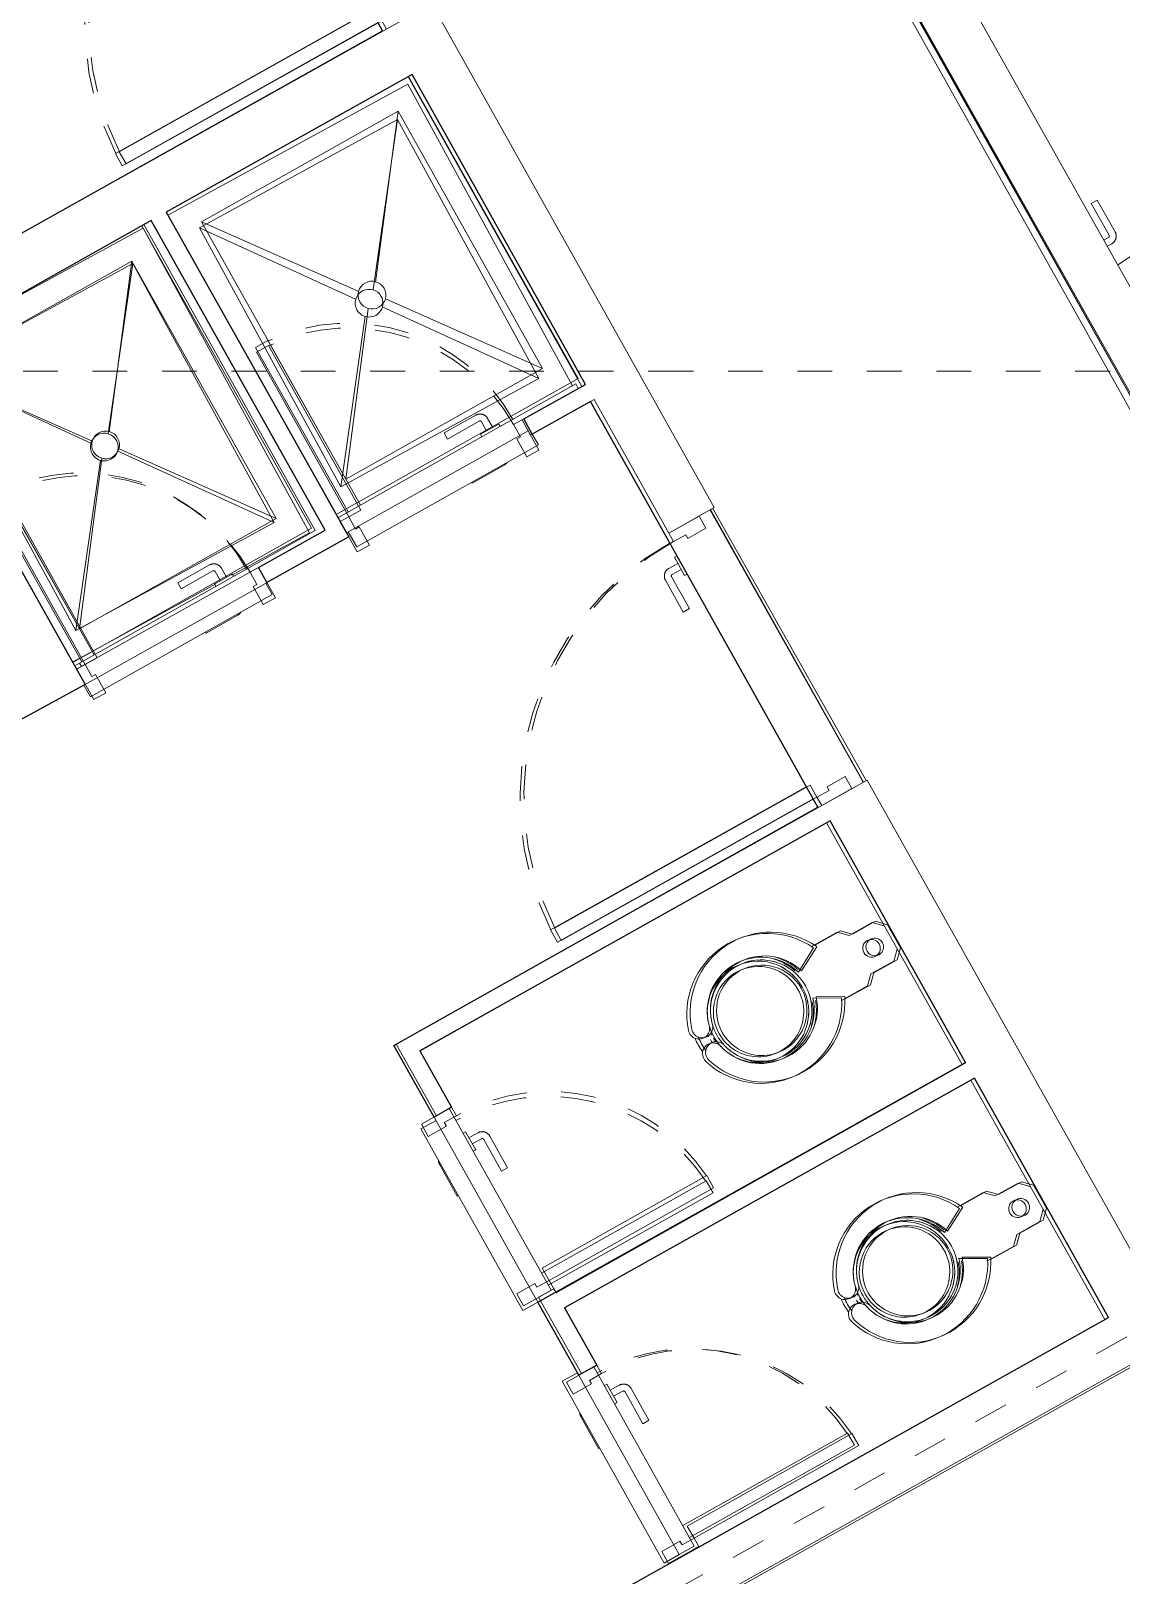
# Model space of a CAD drawing. Header units: metres. Extents: x -10 to 246, y 16 to 113.
# Drawn here: x 4.876 to 8.016, y 52.374 to 56.822 of the extents above; entities that cross this region are included whole.
import ezdxf

# ---------------------------------------------------------------- set-up
doc = ezdxf.new("R2010")
doc.units = ezdxf.units.M
doc.linetypes.add('LineaDiscontinua-1_5mm', pattern=[0.003, 0.0015, -0.0015])
doc.linetypes.add('LíneaDeRejilla', pattern=[0.021, 0.012, -0.003, 0.003, -0.003])
for name, color, linetype, lineweight in [('A-DETL-3', 151, 'Continuous', 5), ('A-MURO', 113, 'Continuous', 9), ('A-PUER', 31, 'Continuous', 5), ('A-PUER-MARC', 31, 'Continuous', 5), ('A-WALL', 113, 'Continuous', 18), ('H-HID-APAR', 6, 'Continuous', 5), ('S-REJI', 1, 'Continuous', 5)]:
    doc.layers.add(name, color=color, linetype=linetype, lineweight=lineweight)
doc.layers.add('AREAS LIBRES', color=1, linetype='Continuous')

# ---------------------------------------------------------------- blocks, each defined once
blk = doc.blocks.new('Puerta-Batiente-ConVentanaSuperior - 900x2200-HojaConDilataciones_3_-1594236-Nivel 2')
at = {"layer": 'A-PUER'}
for p, q in [((-0.382, 0.919), (-0.422, 0.919)), ((-0.422, 0.919), (-0.422, 0.075)), ((-0.382, 0.075), (-0.382, 0.919))]:
    blk.add_line(p, q, dxfattribs=at)
at = {"layer": 'A-PUER', "linetype": 'LineaDiscontinua-1_5mm'}
blk.add_arc((-0.422, 0.075), 0.844, 360, 87.2835, dxfattribs=at)
blk = doc.blocks.new('Manija-Horizontal-SinCerradura - 120-1587943-Nivel 2')
at = {"layer": 'A-PUER'}
for p, q in [((0.12, 0), (0.12, -0.008)), ((0.18, -0.008), (0.18, 0)), ((0.12, -0.008), (0.124, -0.008)), ((0.18, -0.008), (0.12, -0.008)), ((0.14, -0.0082), (0.14, -0.038)), ((0.16, -0.038), (0.16, -0.008)), ((0.27, -0.043), (0.165, -0.043)), ((0.176, -0.008), (0.18, -0.008)), ((0.27, -0.043), (0.27, -0.063)), ((0.165, -0.063), (0.27, -0.063))]:
    blk.add_line(p, q, dxfattribs=at)
at = {"layer": 'A-PUER', "flags": 128}
for points in [[(0.14, -0.038), (0.14, -0.039), (0.1401, -0.04), (0.1402, -0.041), (0.1403, -0.042), (0.1405, -0.043), (0.1407, -0.0439), (0.141, -0.0449), (0.1413, -0.0459), (0.1416, -0.0468), (0.142, -0.0477), (0.1424, -0.0486), (0.1428, -0.0495), (0.1433, -0.0504), (0.1438, -0.0513), (0.1444, -0.0521), (0.1449, -0.0529), (0.1456, -0.0537), (0.1462, -0.0545), (0.1469, -0.0552), (0.1476, -0.0559), (0.1483, -0.0566), (0.1491, -0.0573), (0.1499, -0.0579), (0.1507, -0.0585), (0.1515, -0.059), (0.1523, -0.0596), (0.1532, -0.06), (0.1541, -0.0605), (0.155, -0.0609), (0.1559, -0.0613), (0.1569, -0.0616), (0.1578, -0.062), (0.1588, -0.0622), (0.1598, -0.0624), (0.1608, -0.0626), (0.1617, -0.0628), (0.1627, -0.0629), (0.1637, -0.063), (0.1647, -0.063), (0.165, -0.063)], [(0.165, -0.043), (0.1648, -0.043), (0.1646, -0.043), (0.1644, -0.043), (0.1642, -0.0429), (0.164, -0.0429), (0.1638, -0.0429), (0.1636, -0.0428), (0.1634, -0.0427), (0.1632, -0.0427), (0.1631, -0.0426), (0.1629, -0.0425), (0.1627, -0.0424), (0.1625, -0.0423), (0.1623, -0.0422), (0.1622, -0.0421), (0.162, -0.042), (0.1619, -0.0419), (0.1617, -0.0418), (0.1616, -0.0416), (0.1614, -0.0415), (0.1613, -0.0413), (0.1611, -0.0412), (0.161, -0.041), (0.1609, -0.0409), (0.1608, -0.0407), (0.1607, -0.0405), (0.1606, -0.0404), (0.1605, -0.0402), (0.1604, -0.04), (0.1603, -0.0398), (0.1603, -0.0396), (0.1602, -0.0394), (0.1602, -0.0392), (0.1601, -0.039), (0.1601, -0.0388), (0.16, -0.0387), (0.16, -0.0385), (0.16, -0.0383), (0.16, -0.0381), (0.16, -0.038)]]:
    blk.add_lwpolyline(points, dxfattribs=at)
blk = doc.blocks.new('Puerta-Batiente-ConVentanaSuperior - 900x2200-HojaConDilataciones_3_-V33-Nivel 2')
at = {"layer": 'A-PUER'}
for p, q in [((-0.382, 0.919), (-0.422, 0.919)), ((-0.422, 0.919), (-0.422, 0.0967)), ((-0.382, 0.0967), (-0.382, 0.919))]:
    blk.add_line(p, q, dxfattribs=at)
at = {"layer": 'A-PUER', "linetype": 'LineaDiscontinua-1_5mm'}
blk.add_arc((-0.422, 0.075), 0.844, 1.5805, 87.2835, dxfattribs=at)
blk = doc.blocks.new('Manija-Horizontal-SinCerradura - 120-V34-Nivel 2')
at = {"layer": 'A-PUER'}
for p, q in [((0.14, -0.023), (0.14, -0.038)), ((0.16, -0.038), (0.16, -0.023)), ((0.27, -0.043), (0.165, -0.043)), ((0.27, -0.043), (0.27, -0.063)), ((0.165, -0.063), (0.27, -0.063))]:
    blk.add_line(p, q, dxfattribs=at)
at = {"layer": 'A-PUER', "flags": 128}
for points in [[(0.14, -0.038), (0.14, -0.039), (0.1401, -0.04), (0.1402, -0.041), (0.1403, -0.042), (0.1405, -0.043), (0.1407, -0.0439), (0.141, -0.0449), (0.1413, -0.0459), (0.1416, -0.0468), (0.142, -0.0477), (0.1424, -0.0486), (0.1428, -0.0495), (0.1433, -0.0504), (0.1438, -0.0513), (0.1444, -0.0521), (0.1449, -0.0529), (0.1456, -0.0537), (0.1462, -0.0545), (0.1469, -0.0552), (0.1476, -0.0559), (0.1483, -0.0566), (0.1491, -0.0573), (0.1499, -0.0579), (0.1507, -0.0585), (0.1515, -0.059), (0.1523, -0.0596), (0.1532, -0.06), (0.1541, -0.0605), (0.155, -0.0609), (0.1559, -0.0613), (0.1569, -0.0616), (0.1578, -0.062), (0.1588, -0.0622), (0.1598, -0.0624), (0.1608, -0.0626), (0.1617, -0.0628), (0.1627, -0.0629), (0.1637, -0.063), (0.1647, -0.063), (0.165, -0.063)], [(0.165, -0.043), (0.1648, -0.043), (0.1646, -0.043), (0.1644, -0.043), (0.1642, -0.0429), (0.164, -0.0429), (0.1638, -0.0429), (0.1636, -0.0428), (0.1634, -0.0427), (0.1632, -0.0427), (0.1631, -0.0426), (0.1629, -0.0425), (0.1627, -0.0424), (0.1625, -0.0423), (0.1623, -0.0422), (0.1622, -0.0421), (0.162, -0.042), (0.1619, -0.0419), (0.1617, -0.0418), (0.1616, -0.0416), (0.1614, -0.0415), (0.1613, -0.0413), (0.1611, -0.0412), (0.161, -0.041), (0.1609, -0.0409), (0.1608, -0.0407), (0.1607, -0.0405), (0.1606, -0.0404), (0.1605, -0.0402), (0.1604, -0.04), (0.1603, -0.0398), (0.1603, -0.0396), (0.1602, -0.0394), (0.1602, -0.0392), (0.1601, -0.039), (0.1601, -0.0388), (0.16, -0.0387), (0.16, -0.0385), (0.16, -0.0383), (0.16, -0.0381), (0.16, -0.038)]]:
    blk.add_lwpolyline(points, dxfattribs=at)
blk = doc.blocks.new('M_Shower Stall-2D - M_Shower Stall-2D 80_100-V37-Nivel 2')
at = {"layer": 'H-HID-APAR'}
for p, q in [((0.1058, 1), (0.8, 1)), ((0.8, 1), (0.8, 0)), ((0.075, 0.925), (0.3711, 0.5289)), ((0.075, 0.075), (0.075, 0.925)), ((0.075, 0.925), (0.725, 0.925)), ((0.725, 0.925), (0.4289, 0.5289)), ((0.725, 0.925), (0.725, 0.075)), ((0.3724, 0.4724), (0.075, 0.075)), ((0.4276, 0.4724), (0.725, 0.075)), ((0.725, 0.075), (0.075, 0.075)), ((0.4932, 0), (0.0231, 0)), ((0.8, 0), (0.5452, 0))]:
    blk.add_line(p, q, dxfattribs=at)
for start, end in [(360, 180), (180, 360)]:
    blk.add_arc((0.4, 0.5), 0.04, start, end, dxfattribs=at)
blk = doc.blocks.new('M_Shower Stall-2D - M_Shower Stall-2D 80_100-V38-Nivel 2')
at = {"layer": 'H-HID-APAR'}
for p, q in [((0.0126, 1), (0.8, 1)), ((0.8, 1), (0.8, 0.0105)), ((0.075, 0.925), (0.3711, 0.5289)), ((0.075, 0.075), (0.075, 0.925)), ((0.075, 0.925), (0.725, 0.925)), ((0.725, 0.925), (0.4289, 0.5289)), ((0.725, 0.925), (0.725, 0.075)), ((0.3724, 0.4724), (0.075, 0.075)), ((0.4276, 0.4724), (0.725, 0.075)), ((0.725, 0.075), (0.075, 0.075))]:
    blk.add_line(p, q, dxfattribs=at)
for start, end in [(360, 180), (180, 360)]:
    blk.add_arc((0.4, 0.5), 0.04, start, end, dxfattribs=at)
blk = doc.blocks.new('Puerta-Batiente-HojaLisa - 600x1_400-V41-Nivel 2')
at = {"layer": 'A-PUER'}
for p, q in [((-0.232, 0.569), (-0.272, 0.569)), ((-0.272, 0.569), (-0.272, 0.025)), ((-0.232, 0.025), (-0.232, 0.569))]:
    blk.add_line(p, q, dxfattribs=at)
at = {"layer": 'A-PUER', "linetype": 'LineaDiscontinua-1_5mm'}
blk.add_arc((-0.272, 0.025), 0.544, 360, 85.7833, dxfattribs=at)
at = {"layer": 'A-PUER-MARC'}
for p, q in [((-0.296, 0.025), (-0.28, 0.025)), ((-0.3, -0.075), (-0.3, -0.0362)), ((0.3, -0.0375), (0.3, -0.075)), ((0.3, -0.075), (-0.3, -0.075))]:
    blk.add_line(p, q, dxfattribs=at)
blk = doc.blocks.new('Manija-Horizontal-SinCerradura - 120-1041476-Nivel 2')
at = {"layer": 'A-PUER'}
for p, q in [((0.12, 0), (0.12, -0.008)), ((0.18, -0.008), (0.18, 0)), ((0.12, -0.008), (0.124, -0.008)), ((0.18, -0.008), (0.12, -0.008)), ((0.14, -0.008), (0.14, -0.038)), ((0.16, -0.038), (0.16, -0.008)), ((0.27, -0.043), (0.165, -0.043)), ((0.176, -0.008), (0.18, -0.008)), ((0.27, -0.043), (0.27, -0.063)), ((0.165, -0.063), (0.27, -0.063))]:
    blk.add_line(p, q, dxfattribs=at)
at = {"layer": 'A-PUER', "flags": 128}
for points in [[(0.14, -0.038), (0.14, -0.039), (0.1401, -0.04), (0.1402, -0.041), (0.1403, -0.042), (0.1405, -0.043), (0.1407, -0.0439), (0.141, -0.0449), (0.1413, -0.0459), (0.1416, -0.0468), (0.142, -0.0477), (0.1424, -0.0486), (0.1428, -0.0495), (0.1433, -0.0504), (0.1438, -0.0513), (0.1444, -0.0521), (0.1449, -0.0529), (0.1456, -0.0537), (0.1462, -0.0545), (0.1469, -0.0552), (0.1476, -0.0559), (0.1483, -0.0566), (0.1491, -0.0573), (0.1499, -0.0579), (0.1507, -0.0585), (0.1515, -0.059), (0.1523, -0.0596), (0.1532, -0.06), (0.1541, -0.0605), (0.155, -0.0609), (0.1559, -0.0613), (0.1569, -0.0616), (0.1578, -0.062), (0.1588, -0.0622), (0.1598, -0.0624), (0.1608, -0.0626), (0.1617, -0.0628), (0.1627, -0.0629), (0.1637, -0.063), (0.1647, -0.063), (0.165, -0.063)], [(0.165, -0.043), (0.1648, -0.043), (0.1646, -0.043), (0.1644, -0.043), (0.1642, -0.0429), (0.164, -0.0429), (0.1638, -0.0429), (0.1636, -0.0428), (0.1634, -0.0427), (0.1632, -0.0427), (0.1631, -0.0426), (0.1629, -0.0425), (0.1627, -0.0424), (0.1625, -0.0423), (0.1623, -0.0422), (0.1622, -0.0421), (0.162, -0.042), (0.1619, -0.0419), (0.1617, -0.0418), (0.1616, -0.0416), (0.1614, -0.0415), (0.1613, -0.0413), (0.1611, -0.0412), (0.161, -0.041), (0.1609, -0.0409), (0.1608, -0.0407), (0.1607, -0.0405), (0.1606, -0.0404), (0.1605, -0.0402), (0.1604, -0.04), (0.1603, -0.0398), (0.1603, -0.0396), (0.1602, -0.0394), (0.1602, -0.0392), (0.1601, -0.039), (0.1601, -0.0388), (0.16, -0.0387), (0.16, -0.0385), (0.16, -0.0383), (0.16, -0.0381), (0.16, -0.038)]]:
    blk.add_lwpolyline(points, dxfattribs=at)
blk = doc.blocks.new('Manija-Horizontal-SinCerradura - 120-V15-Nivel 2')
at = {"layer": 'A-PUER'}
for q in [(0.165, 0.063), (0.27, 0.0601)]:
    blk.add_line((0.27, 0.063), q, dxfattribs=at)
at = {"layer": 'A-PUER', "flags": 128}
blk.add_lwpolyline([(0.165, 0.063), (0.164, 0.063), (0.163, 0.0629), (0.162, 0.0628), (0.161, 0.0627), (0.16, 0.0625), (0.1591, 0.0623), (0.1581, 0.062), (0.1571, 0.0617), (0.1562, 0.0614), (0.1553, 0.061), (0.1544, 0.0606), (0.1535, 0.0602)], dxfattribs=at)
blk = doc.blocks.new('Puerta-Batiente-HojaLisa - 600x1_400-V42-Nivel 2')
at = {"layer": 'A-PUER'}
for p, q in [((-0.232, 0.569), (-0.272, 0.569)), ((-0.272, 0.569), (-0.272, 0.025)), ((-0.232, 0.025), (-0.232, 0.569))]:
    blk.add_line(p, q, dxfattribs=at)
at = {"layer": 'A-PUER', "linetype": 'LineaDiscontinua-1_5mm'}
blk.add_arc((-0.272, 0.025), 0.544, 360, 85.7833, dxfattribs=at)
at = {"layer": 'A-PUER-MARC'}
for p, q in [((-0.3, -0.075), (-0.3, -0.025)), ((0.3, -0.0394), (0.3, -0.075)), ((0.3, -0.075), (-0.3, -0.075))]:
    blk.add_line(p, q, dxfattribs=at)
blk = doc.blocks.new('Puerta-Batiente-HojaLisa - 600x1_400-V43-Nivel 2')
at = {"layer": 'A-PUER'}
for p, q in [((-0.272, -0.569), (-0.272, -0.025)), ((-0.232, -0.025), (-0.232, -0.569)), ((-0.232, -0.569), (-0.272, -0.569))]:
    blk.add_line(p, q, dxfattribs=at)
at = {"layer": 'A-PUER', "linetype": 'LineaDiscontinua-1_5mm'}
blk.add_arc((-0.272, -0.025), 0.544, 274.2167, 0, dxfattribs=at)
at = {"layer": 'A-PUER-MARC'}
for p, q in [((-0.3, 0.025), (-0.3, 0.075)), ((-0.3, 0.075), (0.3, 0.075)), ((0.3, 0.075), (0.3, 0.025))]:
    blk.add_line(p, q, dxfattribs=at)
blk = doc.blocks.new('Manija-Horizontal-SinCerradura - 120-1041475-Nivel 2')
at = {"layer": 'A-PUER'}
for p, q in [((0.27, 0.063), (0.165, 0.063)), ((0.27, 0.063), (0.27, 0.043)), ((0.12, 0.008), (0.12, 0)), ((0.12, 0.008), (0.18, 0.008)), ((0.124, 0.008), (0.12, 0.008)), ((0.14, 0.038), (0.14, 0.008)), ((0.16, 0.008), (0.16, 0.038)), ((0.165, 0.043), (0.27, 0.043)), ((0.18, 0.008), (0.176, 0.008)), ((0.18, 0), (0.18, 0.008))]:
    blk.add_line(p, q, dxfattribs=at)
at = {"layer": 'A-PUER', "flags": 128}
for points in [[(0.165, 0.063), (0.164, 0.063), (0.163, 0.0629), (0.162, 0.0628), (0.161, 0.0627), (0.16, 0.0625), (0.1591, 0.0623), (0.1581, 0.062), (0.1571, 0.0617), (0.1562, 0.0614), (0.1553, 0.061), (0.1544, 0.0606), (0.1535, 0.0602), (0.1526, 0.0597), (0.1517, 0.0592), (0.1509, 0.0586), (0.1501, 0.0581), (0.1493, 0.0574), (0.1485, 0.0568), (0.1478, 0.0561), (0.1471, 0.0554), (0.1464, 0.0547), (0.1457, 0.0539), (0.1451, 0.0531), (0.1445, 0.0523), (0.144, 0.0515), (0.1434, 0.0507), (0.143, 0.0498), (0.1425, 0.0489), (0.1421, 0.048), (0.1417, 0.0471), (0.1414, 0.0461), (0.141, 0.0452), (0.1408, 0.0442), (0.1406, 0.0432), (0.1404, 0.0422), (0.1402, 0.0413), (0.1401, 0.0403), (0.14, 0.0393), (0.14, 0.0383), (0.14, 0.038)], [(0.16, 0.038), (0.16, 0.0382), (0.16, 0.0384), (0.16, 0.0386), (0.1601, 0.0388), (0.1601, 0.039), (0.1601, 0.0392), (0.1602, 0.0394), (0.1603, 0.0396), (0.1603, 0.0398), (0.1604, 0.0399), (0.1605, 0.0401), (0.1606, 0.0403), (0.1607, 0.0405), (0.1608, 0.0407), (0.1609, 0.0408), (0.161, 0.041), (0.1611, 0.0411), (0.1612, 0.0413), (0.1614, 0.0414), (0.1615, 0.0416), (0.1617, 0.0417), (0.1618, 0.0419), (0.162, 0.042), (0.1621, 0.0421), (0.1623, 0.0422), (0.1625, 0.0423), (0.1626, 0.0424), (0.1628, 0.0425), (0.163, 0.0426), (0.1632, 0.0427), (0.1634, 0.0427), (0.1636, 0.0428), (0.1638, 0.0428), (0.164, 0.0429), (0.1642, 0.0429), (0.1643, 0.043), (0.1645, 0.043), (0.1647, 0.043), (0.1649, 0.043), (0.165, 0.043)]]:
    blk.add_lwpolyline(points, dxfattribs=at)
blk = doc.blocks.new('Manija-Horizontal-SinCerradura - 120-V13-Nivel 2')
at = {"layer": 'A-PUER'}
for p in [(0.165, -0.063), (0.27, -0.0601)]:
    blk.add_line(p, (0.27, -0.063), dxfattribs=at)
at = {"layer": 'A-PUER', "flags": 128}
blk.add_lwpolyline([(0.1532, -0.06), (0.1541, -0.0605), (0.155, -0.0609), (0.1559, -0.0613), (0.1569, -0.0616), (0.1578, -0.062), (0.1588, -0.0622), (0.1598, -0.0624), (0.1608, -0.0626), (0.1617, -0.0628), (0.1627, -0.0629), (0.1637, -0.063), (0.1647, -0.063), (0.165, -0.063)], dxfattribs=at)
blk = doc.blocks.new('M_Water Closet - Flush Valve - Floor Mounted - Public - 6_1 Lpf-V46-Nivel 2')
at = {"layer": 'H-HID-APAR'}
for p, q in [((-0.0381, 0), (-0.0635, -0.0254)), ((-0.0635, -0.0254), (-0.0635, -0.1016)), ((0.0635, -0.0254), (0.0381, 0)), ((0.0635, -0.1016), (0.0635, -0.0254)), ((-0.0635, -0.1016), (-0.0889, -0.127)), ((-0.0889, -0.127), (-0.0889, -0.2127)), ((0.0889, -0.127), (0.0635, -0.1016)), ((0.0889, -0.2127), (0.0889, -0.127)), ((-0.0429, -0.281), (-0.0825, -0.2088)), ((0.0826, -0.2088), (0.0429, -0.281)), ((-0.0063, -0.5968), (-0.0127, -0.5964))]:
    blk.add_line(p, q, dxfattribs=at)
at = {"layer": 'H-HID-APAR', "flags": 128}
for points in [[(-0.1113, -0.3249), (-0.1072, -0.3211), (-0.1025, -0.3169), (-0.0975, -0.3129), (-0.0924, -0.3091), (-0.0872, -0.3055), (-0.0818, -0.3021), (-0.0763, -0.299), (-0.0707, -0.296), (-0.065, -0.2933), (-0.0591, -0.2908), (-0.0532, -0.2886), (-0.0508, -0.2877)], [(0.0508, -0.2877), (0.0568, -0.2899), (0.0627, -0.2923), (0.0684, -0.2949), (0.0741, -0.2978), (0.0797, -0.3008), (0.0851, -0.3041), (0.0904, -0.3076), (0.0955, -0.3114), (0.1005, -0.3153), (0.1054, -0.3194), (0.11, -0.3237)], [(0.0142, -0.5962), (0.0089, -0.5967), (0.0025, -0.5969)]]:
    blk.add_lwpolyline(points, dxfattribs=at)
at = {"layer": 'H-HID-APAR'}
for centre, radius, start, end in [((0, -0.0635), 0.0254, 360, 180), ((0, -0.0635), 0.0254, 180, 360), ((0.0187, -0.4177), 0.2322, 115.8609, 252.5741), ((-0.0187, -0.4177), 0.2322, 287.4259, 64.1391), ((0.0024, -0.4294), 0.1552, 106.9633, 257.0367), ((0, -0.4382), 0.146, 0, 180), ((0, -0.4366), 0.1302, 90, 270), ((0, -0.4382), 0.1461, 118.1189, 123.4335), ((0, -0.4382), 0.1461, 104.0429, 108.5788), ((0, -0.4366), 0.1302, 270, 90), ((-0.0024, -0.4294), 0.1552, 282.9633, 73.0367), ((0, -0.4382), 0.146, 71.4212, 75.9571), ((0, -0.4382), 0.146, 56.5665, 61.8811), ((0, -0.4382), 0.1461, 132.2685, 137.754), ((0, -0.4382), 0.146, 42.246, 47.7315), ((0, -0.4382), 0.1461, 161.4419, 165.9707), ((0, -0.4382), 0.1461, 146.5915, 151.9011), ((0, -0.4382), 0.1461, 28.0989, 33.4085), ((0, -0.4382), 0.1461, 14.0293, 18.5581), ((0, -0.4382), 0.1461, 180, 238.3584), ((0, -0.4382), 0.146, 301.6416, 0), ((0, -0.4382), 0.1461, 240.6149, 251.1591), ((0, -0.4382), 0.146, 288.8409, 299.3851), ((-0.0416, -0.61), 0.0307, 252.5741, 72.5741), ((0, -0.4382), 0.146, 255.8551, 284.1449), ((0.0416, -0.61), 0.0307, 107.4259, 287.4259), ((0, -0.4382), 0.1968, 263.5978, 275.7959)]:
    blk.add_arc(centre, radius, start, end, dxfattribs=at)
blk = doc.blocks.new('M_Water Closet - Flush Valve - Floor Mounted - Public - 6_1 Lpf-V17-Nivel 2')
at = {"layer": 'H-HID-APAR'}
for p, q in [((-0.0381, 0), (-0.0635, -0.0254)), ((-0.0635, -0.0254), (-0.0635, -0.1016)), ((0.0635, -0.0254), (0.0381, 0)), ((0.0635, -0.1016), (0.0635, -0.0254)), ((-0.0635, -0.1016), (-0.0889, -0.127)), ((-0.0889, -0.127), (-0.0889, -0.2127)), ((0.0889, -0.127), (0.0635, -0.1016)), ((0.0889, -0.2127), (0.0889, -0.127)), ((-0.0429, -0.281), (-0.0825, -0.2088)), ((0.0826, -0.2088), (0.0429, -0.281)), ((-0.0063, -0.5968), (-0.0127, -0.5964))]:
    blk.add_line(p, q, dxfattribs=at)
at = {"layer": 'H-HID-APAR', "flags": 128}
for points in [[(-0.1113, -0.3249), (-0.1072, -0.3211), (-0.1025, -0.3169), (-0.0975, -0.3129), (-0.0924, -0.3091), (-0.0872, -0.3055), (-0.0818, -0.3021), (-0.0763, -0.299), (-0.0707, -0.296), (-0.065, -0.2933), (-0.0591, -0.2908), (-0.0532, -0.2886), (-0.0508, -0.2877)], [(0.0508, -0.2877), (0.0568, -0.2899), (0.0627, -0.2923), (0.0684, -0.2949), (0.0741, -0.2978), (0.0797, -0.3008), (0.0851, -0.3041), (0.0904, -0.3076), (0.0955, -0.3114), (0.1005, -0.3153), (0.1054, -0.3194), (0.11, -0.3237)], [(0.0142, -0.5962), (0.0089, -0.5967), (0.0025, -0.5969)]]:
    blk.add_lwpolyline(points, dxfattribs=at)
at = {"layer": 'H-HID-APAR'}
for centre, radius, start, end in [((0, -0.0635), 0.0254, 360, 180), ((0, -0.0635), 0.0254, 180, 360), ((0.0187, -0.4177), 0.2322, 115.8609, 252.5741), ((-0.0187, -0.4177), 0.2322, 287.4259, 64.1391), ((0.0024, -0.4294), 0.1552, 106.9633, 257.0367), ((0, -0.4382), 0.146, 0, 180), ((0, -0.4366), 0.1302, 90, 270), ((0, -0.4382), 0.1461, 118.1189, 123.4335), ((0, -0.4382), 0.1461, 104.0429, 108.5788), ((0, -0.4366), 0.1302, 270, 90), ((-0.0024, -0.4294), 0.1552, 282.9633, 73.0367), ((0, -0.4382), 0.146, 71.4212, 75.9571), ((0, -0.4382), 0.146, 56.5665, 61.8811), ((0, -0.4382), 0.1461, 132.2685, 137.754), ((0, -0.4382), 0.146, 42.246, 47.7315), ((0, -0.4382), 0.1461, 161.4419, 165.9707), ((0, -0.4382), 0.1461, 146.5915, 151.9011), ((0, -0.4382), 0.146, 28.0989, 33.4085), ((0, -0.4382), 0.1461, 14.0293, 18.5581), ((0, -0.4382), 0.1461, 180, 238.3584), ((0, -0.4382), 0.146, 301.6416, 0), ((0, -0.4382), 0.1461, 240.6149, 251.1591), ((0, -0.4382), 0.146, 288.8409, 299.3851), ((-0.0416, -0.61), 0.0307, 252.5741, 72.5741), ((0, -0.4382), 0.146, 255.8551, 284.1449), ((0.0416, -0.61), 0.0307, 107.4259, 287.4259), ((0, -0.4382), 0.1968, 263.5978, 276.4022)]:
    blk.add_arc(centre, radius, start, end, dxfattribs=at)
blk = doc.blocks.new('Puerta-Batiente-HojaLisa - 900x2200-V81-Nivel 2')
at = {"layer": 'A-PUER'}
for p, q in [((-0.382, 0.919), (-0.422, 0.919)), ((-0.422, 0.919), (-0.422, 0.075)), ((-0.382, 0.075), (-0.382, 0.919)), ((-0.422, 0.075), (-0.382, 0.075))]:
    blk.add_line(p, q, dxfattribs=at)
at = {"layer": 'A-PUER', "linetype": 'LineaDiscontinua-1_5mm'}
blk.add_arc((-0.422, 0.075), 0.844, 360, 87.2835, dxfattribs=at)
at = {"layer": 'A-PUER-MARC', "lineweight": 9}
for p, q in [((-0.45, -0.025), (-0.45, 0.075)), ((-0.45, 0.075), (-0.422, 0.075)), ((-0.422, 0.075), (-0.422, 0.035)), ((0.422, 0.035), (0.422, 0.075)), ((0.422, 0.075), (0.45, 0.075)), ((0.45, 0.075), (0.45, -0.025)), ((-0.422, 0.035), (-0.41, 0.035)), ((-0.41, 0.035), (-0.41, -0.025)), ((0.41, 0.035), (0.422, 0.035)), ((0.41, -0.025), (0.41, 0.035)), ((-0.41, -0.025), (-0.45, -0.025)), ((0.45, -0.025), (0.41, -0.025))]:
    blk.add_line(p, q, dxfattribs=at)
blk = doc.blocks.new('Puerta-Batiente-HojaLisa - 600x1_400-V102-Nivel 2')
at = {"layer": 'A-PUER'}
for p, q in [((-0.272, -0.569), (-0.272, -0.025)), ((-0.272, -0.025), (-0.232, -0.025)), ((-0.232, -0.025), (-0.232, -0.569)), ((-0.232, -0.569), (-0.272, -0.569))]:
    blk.add_line(p, q, dxfattribs=at)
at = {"layer": 'A-PUER', "linetype": 'LineaDiscontinua-1_5mm'}
blk.add_arc((-0.272, -0.025), 0.544, 274.2167, 0, dxfattribs=at)
at = {"layer": 'A-PUER-MARC', "lineweight": 9}
for p, q in [((-0.26, 0.075), (-0.3, 0.075)), ((-0.3, 0.075), (-0.3, -0.025)), ((-0.26, 0.015), (-0.26, 0.075)), ((0.3, 0.075), (0.26, 0.075)), ((0.26, 0.075), (0.26, 0.015)), ((0.3, -0.025), (0.3, 0.075)), ((-0.272, -0.025), (-0.272, 0.015)), ((-0.272, 0.015), (-0.26, 0.015)), ((0.26, 0.015), (0.272, 0.015)), ((0.272, 0.015), (0.272, -0.025)), ((-0.3, -0.025), (-0.272, -0.025)), ((0.272, -0.025), (0.3, -0.025))]:
    blk.add_line(p, q, dxfattribs=at)
blk = doc.blocks.new('M_Water Closet - Flush Valve - Floor Mounted - Public - 6_1 Lpf-V115-Nivel 2')
at = {"layer": 'H-HID-APAR'}
for p, q in [((-0.0381, 0), (-0.0635, -0.0254)), ((-0.0635, -0.0254), (-0.0635, -0.1016)), ((0.0381, 0), (-0.0381, 0)), ((0.0635, -0.0254), (0.0381, 0)), ((0.0635, -0.1016), (0.0635, -0.0254)), ((-0.0635, -0.1016), (-0.0889, -0.127)), ((-0.0889, -0.127), (-0.0889, -0.2127)), ((0.0889, -0.127), (0.0635, -0.1016)), ((0.0889, -0.2127), (0.0889, -0.127)), ((-0.0429, -0.281), (-0.0825, -0.2088)), ((0.0826, -0.2088), (0.0429, -0.281)), ((-0.0063, -0.5968), (-0.0127, -0.5964))]:
    blk.add_line(p, q, dxfattribs=at)
at = {"layer": 'H-HID-APAR', "flags": 128}
for points in [[(-0.1113, -0.3249), (-0.1072, -0.3211), (-0.1025, -0.3169), (-0.0975, -0.3129), (-0.0924, -0.3091), (-0.0872, -0.3055), (-0.0818, -0.3021), (-0.0763, -0.299), (-0.0707, -0.296), (-0.065, -0.2933), (-0.0591, -0.2908), (-0.0532, -0.2886), (-0.0508, -0.2877)], [(0.0508, -0.2877), (0.0568, -0.2899), (0.0627, -0.2923), (0.0684, -0.2949), (0.0741, -0.2978), (0.0797, -0.3008), (0.0851, -0.3041), (0.0904, -0.3076), (0.0955, -0.3114), (0.1005, -0.3153), (0.1054, -0.3194), (0.11, -0.3237)], [(0.0142, -0.5962), (0.0089, -0.5967), (0.0025, -0.5969)]]:
    blk.add_lwpolyline(points, dxfattribs=at)
at = {"layer": 'H-HID-APAR'}
for centre, radius, start, end in [((0, -0.0635), 0.0254, 360, 180), ((0, -0.0635), 0.0254, 180, 360), ((0.0187, -0.4177), 0.2322, 115.8609, 252.5741), ((-0.0187, -0.4177), 0.2322, 287.4259, 64.1391), ((0.0024, -0.4294), 0.1552, 106.9633, 257.0367), ((0, -0.4382), 0.146, 0, 180), ((0, -0.4366), 0.1302, 90, 270), ((0, -0.4382), 0.1461, 118.1189, 123.4335), ((0, -0.4382), 0.1461, 104.0429, 108.5788), ((0, -0.4366), 0.1302, 270, 90), ((-0.0024, -0.4294), 0.1552, 282.9633, 73.0367), ((0, -0.4382), 0.146, 71.4212, 75.9571), ((0, -0.4382), 0.146, 56.5665, 61.8811), ((0, -0.4382), 0.1461, 132.2685, 137.4529), ((0, -0.4382), 0.146, 42.246, 47.7315), ((0, -0.4382), 0.1461, 161.4419, 165.9707), ((0, -0.4382), 0.1461, 146.5915, 151.9011), ((0, -0.4382), 0.1461, 28.0989, 33.4085), ((0, -0.4382), 0.1461, 14.0293, 18.5581), ((0, -0.4382), 0.1461, 180, 238.3584), ((0, -0.4382), 0.146, 301.6416, 0), ((0, -0.4382), 0.1461, 240.6149, 251.1591), ((0, -0.4382), 0.146, 289.1864, 299.3851), ((-0.0416, -0.61), 0.0307, 252.5741, 72.5741), ((0, -0.4382), 0.146, 255.8551, 284.1449), ((0.0416, -0.61), 0.0307, 107.4259, 287.4259), ((0, -0.4382), 0.1968, 263.5978, 276.4022)]:
    blk.add_arc(centre, radius, start, end, dxfattribs=at)
blk = doc.blocks.new('M_Water Closet - Flush Valve - Floor Mounted - Public - 6_1 Lpf-V116-Nivel 2')
at = {"layer": 'H-HID-APAR'}
for p, q in [((-0.0381, 0), (-0.0635, -0.0254)), ((-0.0635, -0.0254), (-0.0635, -0.1016)), ((0.0381, 0), (-0.0381, 0)), ((0.0635, -0.0254), (0.0381, 0)), ((0.0635, -0.1016), (0.0635, -0.0254)), ((-0.0635, -0.1016), (-0.0889, -0.127)), ((-0.0889, -0.127), (-0.0889, -0.2127)), ((0.0889, -0.127), (0.0635, -0.1016)), ((0.0889, -0.2127), (0.0889, -0.127)), ((-0.0429, -0.281), (-0.0825, -0.2088)), ((0.0826, -0.2088), (0.0429, -0.281)), ((-0.0063, -0.5968), (-0.0127, -0.5964))]:
    blk.add_line(p, q, dxfattribs=at)
at = {"layer": 'H-HID-APAR', "flags": 128}
for points in [[(-0.1113, -0.3249), (-0.1072, -0.3211), (-0.1025, -0.3169), (-0.0975, -0.3129), (-0.0924, -0.3091), (-0.0872, -0.3055), (-0.0818, -0.3021), (-0.0763, -0.299), (-0.0707, -0.296), (-0.065, -0.2933), (-0.0591, -0.2908), (-0.0532, -0.2886), (-0.0508, -0.2877)], [(0.0508, -0.2877), (0.0568, -0.2899), (0.0627, -0.2923), (0.0684, -0.2949), (0.0741, -0.2978), (0.0797, -0.3008), (0.0851, -0.3041), (0.0904, -0.3076), (0.0955, -0.3114), (0.1005, -0.3153), (0.1054, -0.3194), (0.11, -0.3237)], [(0.0142, -0.5962), (0.0089, -0.5967), (0.0025, -0.5969)]]:
    blk.add_lwpolyline(points, dxfattribs=at)
at = {"layer": 'H-HID-APAR'}
for centre, radius, start, end in [((0, -0.0635), 0.0254, 360, 180), ((0, -0.0635), 0.0254, 180, 360), ((0.0187, -0.4177), 0.2322, 115.8609, 252.5741), ((-0.0187, -0.4177), 0.2322, 287.4259, 64.1391), ((0.0024, -0.4294), 0.1552, 106.9633, 257.0367), ((0, -0.4382), 0.146, 0, 180), ((0, -0.4366), 0.1302, 90, 270), ((0, -0.4382), 0.1461, 118.1189, 123.4335), ((0, -0.4382), 0.1461, 104.0429, 108.1828), ((0, -0.4366), 0.1302, 270, 90), ((-0.0024, -0.4294), 0.1552, 282.9633, 73.0367), ((0, -0.4382), 0.146, 71.4212, 75.9571), ((0, -0.4382), 0.146, 56.5665, 61.8811), ((0, -0.4382), 0.1461, 132.2685, 137.754), ((0, -0.4382), 0.146, 42.246, 47.7315), ((0, -0.4382), 0.1461, 161.4419, 165.9707), ((0, -0.4382), 0.1461, 146.5915, 151.9011), ((0, -0.4382), 0.1461, 28.0989, 32.4724), ((0, -0.4382), 0.1461, 14.0293, 18.5581), ((0, -0.4382), 0.1461, 180, 238.3584), ((0, -0.4382), 0.146, 301.6416, 0), ((0, -0.4382), 0.1461, 240.6149, 251.1591), ((0, -0.4382), 0.146, 288.8409, 299.3851), ((-0.0416, -0.61), 0.0307, 252.5741, 72.5741), ((0, -0.4382), 0.146, 255.8551, 284.1449), ((0.0416, -0.61), 0.0307, 107.4259, 287.4259), ((0, -0.4382), 0.1968, 263.5978, 276.4022)]:
    blk.add_arc(centre, radius, start, end, dxfattribs=at)
blk = doc.blocks.new('Puerta-Batiente-HojaLisa - 600x1_400-V94-Nivel 2')
at = {"layer": 'A-PUER'}
for p, q in [((-0.232, 0.569), (-0.272, 0.569)), ((-0.272, 0.569), (-0.272, 0.025)), ((-0.232, 0.025), (-0.232, 0.569)), ((-0.272, 0.025), (-0.232, 0.025))]:
    blk.add_line(p, q, dxfattribs=at)
at = {"layer": 'A-PUER', "linetype": 'LineaDiscontinua-1_5mm'}
blk.add_arc((-0.272, 0.025), 0.544, 360, 85.7833, dxfattribs=at)
at = {"layer": 'A-PUER-MARC', "lineweight": 9}
for p, q in [((-0.3, -0.075), (-0.3, 0.025)), ((-0.3, 0.025), (-0.272, 0.025)), ((-0.272, 0.025), (-0.272, -0.015)), ((0.272, -0.015), (0.272, 0.025)), ((0.272, 0.025), (0.3, 0.025)), ((0.3, 0.025), (0.3, -0.075)), ((-0.272, -0.015), (-0.26, -0.015)), ((-0.26, -0.015), (-0.26, -0.075)), ((0.26, -0.015), (0.272, -0.015)), ((0.26, -0.075), (0.26, -0.015)), ((-0.26, -0.075), (-0.3, -0.075)), ((0.3, -0.075), (0.26, -0.075))]:
    blk.add_line(p, q, dxfattribs=at)
blk = doc.blocks.new('M_Shower Stall-2D - M_Shower Stall-2D 80_100-V122-Nivel 2')
at = {"layer": 'H-HID-APAR'}
for p, q in [((0.8, -1), (0.8, -0.0009)), ((0.3724, -0.4724), (0.075, -0.075)), ((0.725, -0.075), (0.075, -0.075)), ((0.075, -0.075), (0.075, -0.925)), ((0.4276, -0.4724), (0.725, -0.075)), ((0.725, -0.925), (0.725, -0.075)), ((0.075, -0.925), (0.3711, -0.5289)), ((0.725, -0.925), (0.4289, -0.5289)), ((0.075, -0.925), (0.725, -0.925)), ((0.011, -1), (0.8, -1))]:
    blk.add_line(p, q, dxfattribs=at)
for start, end in [(0, 180), (180, 0)]:
    blk.add_arc((0.4, -0.5), 0.04, start, end, dxfattribs=at)
blk = doc.blocks.new('M_Shower Stall-2D - M_Shower Stall-2D 80_100-V123-Nivel 2')
at = {"layer": 'H-HID-APAR'}
for p, q in [((0.8, -1), (0.8, -0.0024)), ((0.3724, -0.4724), (0.075, -0.075)), ((0.725, -0.075), (0.075, -0.075)), ((0.075, -0.075), (0.075, -0.925)), ((0.4276, -0.4724), (0.725, -0.075)), ((0.725, -0.925), (0.725, -0.075)), ((0.075, -0.925), (0.3711, -0.5289)), ((0.725, -0.925), (0.4289, -0.5289)), ((0.075, -0.925), (0.725, -0.925)), ((0.0006, -1), (0.8, -1))]:
    blk.add_line(p, q, dxfattribs=at)
for start, end in [(0, 180), (180, 0)]:
    blk.add_arc((0.4, -0.5), 0.04, start, end, dxfattribs=at)

msp = doc.modelspace()

# ---------------------------------------------------------------- linework, layer by layer
at = {"layer": 'A-DETL-3'}
for p, q in [((9.2363, 53.6491), (6.6223, 58.2936)), ((7.102, 57.4487), (8.1495, 55.5801)), ((6.8319, 55.4423), (7.2733, 54.658)), ((7.2816, 54.6627), (6.8402, 55.447))]:
    msp.add_line(p, q, dxfattribs=at)
at = {"layer": 'A-MURO'}
for p, q in [((9.2146, 53.6383), (6.6212, 58.2648)), ((5.8885, 56.8225), (5.3409, 57.7993)), ((4.2906, 55.9277), (5.8885, 56.8225)), ((6.4626, 55.7983), (5.9625, 56.6905)), ((5.6946, 55.3831), (5.2012, 56.2643)), ((5.7602, 55.42), (6.4451, 55.8055)), ((6.4451, 55.8055), (6.4524, 55.7926)), ((7.1422, 54.586), (6.4871, 55.7547)), ((6.3078, 55.6708), (5.7848, 55.3765)), ((6.8336, 55.4433), (7.2736, 54.6582)), ((5.0159, 55.0011), (5.6946, 55.3831)), ((5.0214, 54.9913), (5.0159, 55.0011)), ((6.5113, 54.2309), (7.1422, 54.586)), ((7.5577, 53.8447), (7.1672, 54.5413)), ((6.5358, 54.1873), (5.9961, 53.8836)), ((5.9221, 53.8993), (5.9283, 53.9028)), ((6.7429, 52.4335), (5.9221, 53.8993)), ((6.3872, 53.1893), (7.5577, 53.8447)), ((7.9691, 53.1107), (7.5829, 53.7998)), ((6.0809, 53.7181), (6.374, 53.1946)), ((8.1764, 53.0477), (5.0009, 51.2677)), ((6.4972, 52.9746), (6.7866, 52.4579)), ((6.7866, 52.4579), (6.7429, 52.4335))]:
    msp.add_line(p, q, dxfattribs=at)
at = {"layer": 'A-WALL'}
for p, q in [((9.2968, 53.8549), (5.7532, 60.1513)), ((5.6959, 59.9472), (9.2395, 53.6509)), ((6.8442, 55.4492), (6.0306, 56.9006)), ((5.8997, 56.8273), (4.3018, 55.9326)), ((5.2654, 56.3002), (5.9731, 56.6965)), ((5.9731, 56.6965), (6.4732, 55.8042)), ((4.5062, 55.8751), (5.2217, 56.2758)), ((5.2217, 56.2758), (5.723, 55.3842)), ((5.7666, 55.4086), (5.2654, 56.3002)), ((4.5062, 55.8751), (5.032, 54.9399)), ((6.4732, 55.8042), (6.2904, 55.7019)), ((6.3148, 55.6582), (6.4977, 55.7606)), ((6.4977, 55.7606), (6.7133, 55.3759)), ((6.2904, 55.7019), (6.3148, 55.6582)), ((6.7133, 55.3759), (6.8442, 55.4492)), ((5.723, 55.3842), (5.0075, 54.9835)), ((5.7669, 55.4087), (5.7666, 55.4086)), ((5.7913, 55.3651), (5.7669, 55.4087)), ((5.032, 54.9399), (5.7913, 55.3651)), ((3.432, 54.067), (5.032, 54.9399)), ((7.2842, 54.6642), (5.9277, 53.9038)), ((8.1839, 53.0592), (7.2842, 54.6642)), ((5.9959, 53.8847), (7.1778, 54.5472)), ((7.1778, 54.5472), (7.569, 53.8494)), ((5.9277, 53.9038), (6.0439, 53.6973)), ((6.0875, 53.7218), (5.9959, 53.8847)), ((7.569, 53.8494), (6.3882, 53.1875)), ((6.4128, 53.1439), (7.5935, 53.8057)), ((7.5935, 53.8057), (7.9797, 53.1167)), ((6.0439, 53.6973), (6.0875, 53.7218)), ((6.3818, 53.199), (6.3382, 53.1744)), ((6.3382, 53.1744), (6.4619, 52.9547)), ((6.3882, 53.1875), (6.3818, 53.199)), ((6.5055, 52.9792), (6.4128, 53.1439)), ((7.9797, 53.1167), (6.8002, 52.4555)), ((4.998, 51.2733), (8.1839, 53.0592)), ((6.4619, 52.9547), (6.5055, 52.9792)), ((6.7997, 52.4563), (6.7562, 52.4318)), ((6.8002, 52.4555), (6.7997, 52.4563)), ((6.7566, 52.431), (4.9247, 51.4042)), ((6.7562, 52.4318), (6.7566, 52.431))]:
    msp.add_line(p, q, dxfattribs=at)
at = {"layer": 'AREAS LIBRES'}
for points in [[(2.8449, 55.1144), (3.0031, 55.2032), (3.0276, 55.1596), (2.8695, 55.0705), (3.3587, 54.1978), (4.0503, 54.5752), (3.5587, 55.4584), (3.5342, 55.502), (3.7695, 55.6344), (3.7942, 55.59), (3.6244, 55.4947), (4.1147, 54.6225), (4.12, 54.6132), (4.8268, 54.9988), (4.3018, 55.9326), (4.3012, 55.9336), (5.8885, 56.8225), (5.3515, 57.8053)], [(4.9247, 51.4042), (7.9797, 53.1167), (7.5935, 53.8057), (6.4128, 53.1439), (6.5055, 52.9792), (6.4536, 52.9502), (6.3358, 53.1605), (7.568, 53.8512), (7.1778, 54.5472), (5.9959, 53.8847), (6.0875, 53.7218), (6.0373, 53.6936), (5.9211, 53.9001), (7.1422, 54.586), (6.4871, 55.7547), (6.3199, 55.6611), (6.2953, 55.7046), (6.4732, 55.8042), (5.9735, 56.6967), (5.2654, 56.3002), (5.7913, 55.3651), (5.5556, 55.2331), (5.5312, 55.2768), (5.723, 55.3842), (5.2217, 56.2758), (4.5069, 55.8739), (5.032, 54.9399), (3.432, 54.067)]]:
    msp.add_lwpolyline(points, dxfattribs=at)
at = {"layer": 'S-REJI', "linetype": 'LíneaDeRejilla'}
for p, q in [((50.4265, 76.824), (2.5374, 49.98)), ((6.7534, 55.8419), (0.5034, 55.8419)), ((50.3839, 55.8419), (6.7534, 55.8419))]:
    msp.add_line(p, q, dxfattribs=at)

# ---------------------------------------------------------------- block references
at = {"layer": 'A-PUER'}
for name, p, rotation in [('Puerta-Batiente-HojaLisa - 900x2200-V81-Nivel 2', (5.7452, 57.2565), 119.272590305757), ('Puerta-Batiente-ConVentanaSuperior - 900x2200-HojaConDilataciones_3_-1594236-Nivel 2', (5.734, 57.2516), 119.2725903057572), ('Puerta-Batiente-ConVentanaSuperior - 900x2200-HojaConDilataciones_3_-V33-Nivel 2', (7.7143, 56.4682), 299.2725903057571), ('Manija-Horizontal-SinCerradura - 120-V34-Nivel 2', (8.0242, 56.0687), 119.2725903057573), ('Puerta-Batiente-HojaLisa - 600x1_400-V42-Nivel 2', (6.0391, 55.5483), 29.37107627201626), ('Puerta-Batiente-HojaLisa - 600x1_400-V94-Nivel 2', (6.0408, 55.5335), 29.24627085770161), ('Puerta-Batiente-HojaLisa - 600x1_400-V41-Nivel 2', (5.2722, 55.1167), 29.37107627201626), ('Puerta-Batiente-HojaLisa - 600x1_400-V94-Nivel 2', (5.2817, 55.1084), 29.24627085770161), ('Manija-Horizontal-SinCerradura - 120-1041476-Nivel 2', (6.3318, 55.7417), 209.3710762720165), ('Manija-Horizontal-SinCerradura - 120-V15-Nivel 2', (6.3515, 55.7069), 209.3710762720162), ('Puerta-Batiente-HojaLisa - 900x2200-V81-Nivel 2', (6.9988, 55.02), 119.272590305757), ('Puerta-Batiente-ConVentanaSuperior - 900x2200-HojaConDilataciones_3_-1594236-Nivel 2', (6.9876, 55.0152), 119.2725903057572), ('Manija-Horizontal-SinCerradura - 120-1041476-Nivel 2', (5.565, 55.3101), 209.3710762720165), ('Manija-Horizontal-SinCerradura - 120-1587943-Nivel 2', (6.6777, 55.4147), 299.2725903057573), ('Manija-Horizontal-SinCerradura - 120-V15-Nivel 2', (5.5846, 55.2753), 209.3710762720162), ('Puerta-Batiente-HojaLisa - 600x1_400-V43-Nivel 2', (6.2111, 53.4344), 119.2462708577015), ('Puerta-Batiente-HojaLisa - 600x1_400-V102-Nivel 2', (6.2129, 53.4481), 119.3710762720159), ('Manija-Horizontal-SinCerradura - 120-1041475-Nivel 2', (6.0619, 53.752), 299.2462708577013), ('Manija-Horizontal-SinCerradura - 120-V13-Nivel 2', (6.027, 53.7325), 299.2462708577015), ('Puerta-Batiente-HojaLisa - 600x1_400-V43-Nivel 2', (6.6182, 52.7074), 119.2462708577015), ('Puerta-Batiente-HojaLisa - 600x1_400-V102-Nivel 2', (6.6308, 52.7055), 119.3710762720159), ('Manija-Horizontal-SinCerradura - 120-1041475-Nivel 2', (6.469, 53.025), 299.2462708577013), ('Manija-Horizontal-SinCerradura - 120-V13-Nivel 2', (6.4341, 53.0055), 299.2462708577015)]:
    msp.add_blockref(name, p, dxfattribs=dict(at, rotation=rotation))
at = {"layer": 'H-HID-APAR'}
for name, p, rotation in [('M_Shower Stall-2D - M_Shower Stall-2D 80_100-V123-Nivel 2', (5.2646, 56.3015), 29.30867356485878), ('M_Shower Stall-2D - M_Shower Stall-2D 80_100-V38-Nivel 2', (5.7382, 55.4076), 28.6173471297181), ('M_Shower Stall-2D - M_Shower Stall-2D 80_100-V122-Nivel 2', (4.4972, 55.87), 29.30867356485878), ('M_Shower Stall-2D - M_Shower Stall-2D 80_100-V37-Nivel 2', (4.9755, 54.9932), 28.6173471297181), ('M_Water Closet - Flush Valve - Floor Mounted - Public - 6_1 Lpf-V46-Nivel 2', (7.3524, 54.2109), 299.2725903057544), ('M_Water Closet - Flush Valve - Floor Mounted - Public - 6_1 Lpf-V115-Nivel 2', (7.3616, 54.2146), 299.2725903057568), ('M_Water Closet - Flush Valve - Floor Mounted - Public - 6_1 Lpf-V17-Nivel 2', (7.7729, 53.4607), 299.2725903057544), ('M_Water Closet - Flush Valve - Floor Mounted - Public - 6_1 Lpf-V116-Nivel 2', (7.7821, 53.4645), 299.2725903057568)]:
    msp.add_blockref(name, p, dxfattribs=dict(at, rotation=rotation))

doc.saveas('drawing.dxf')
